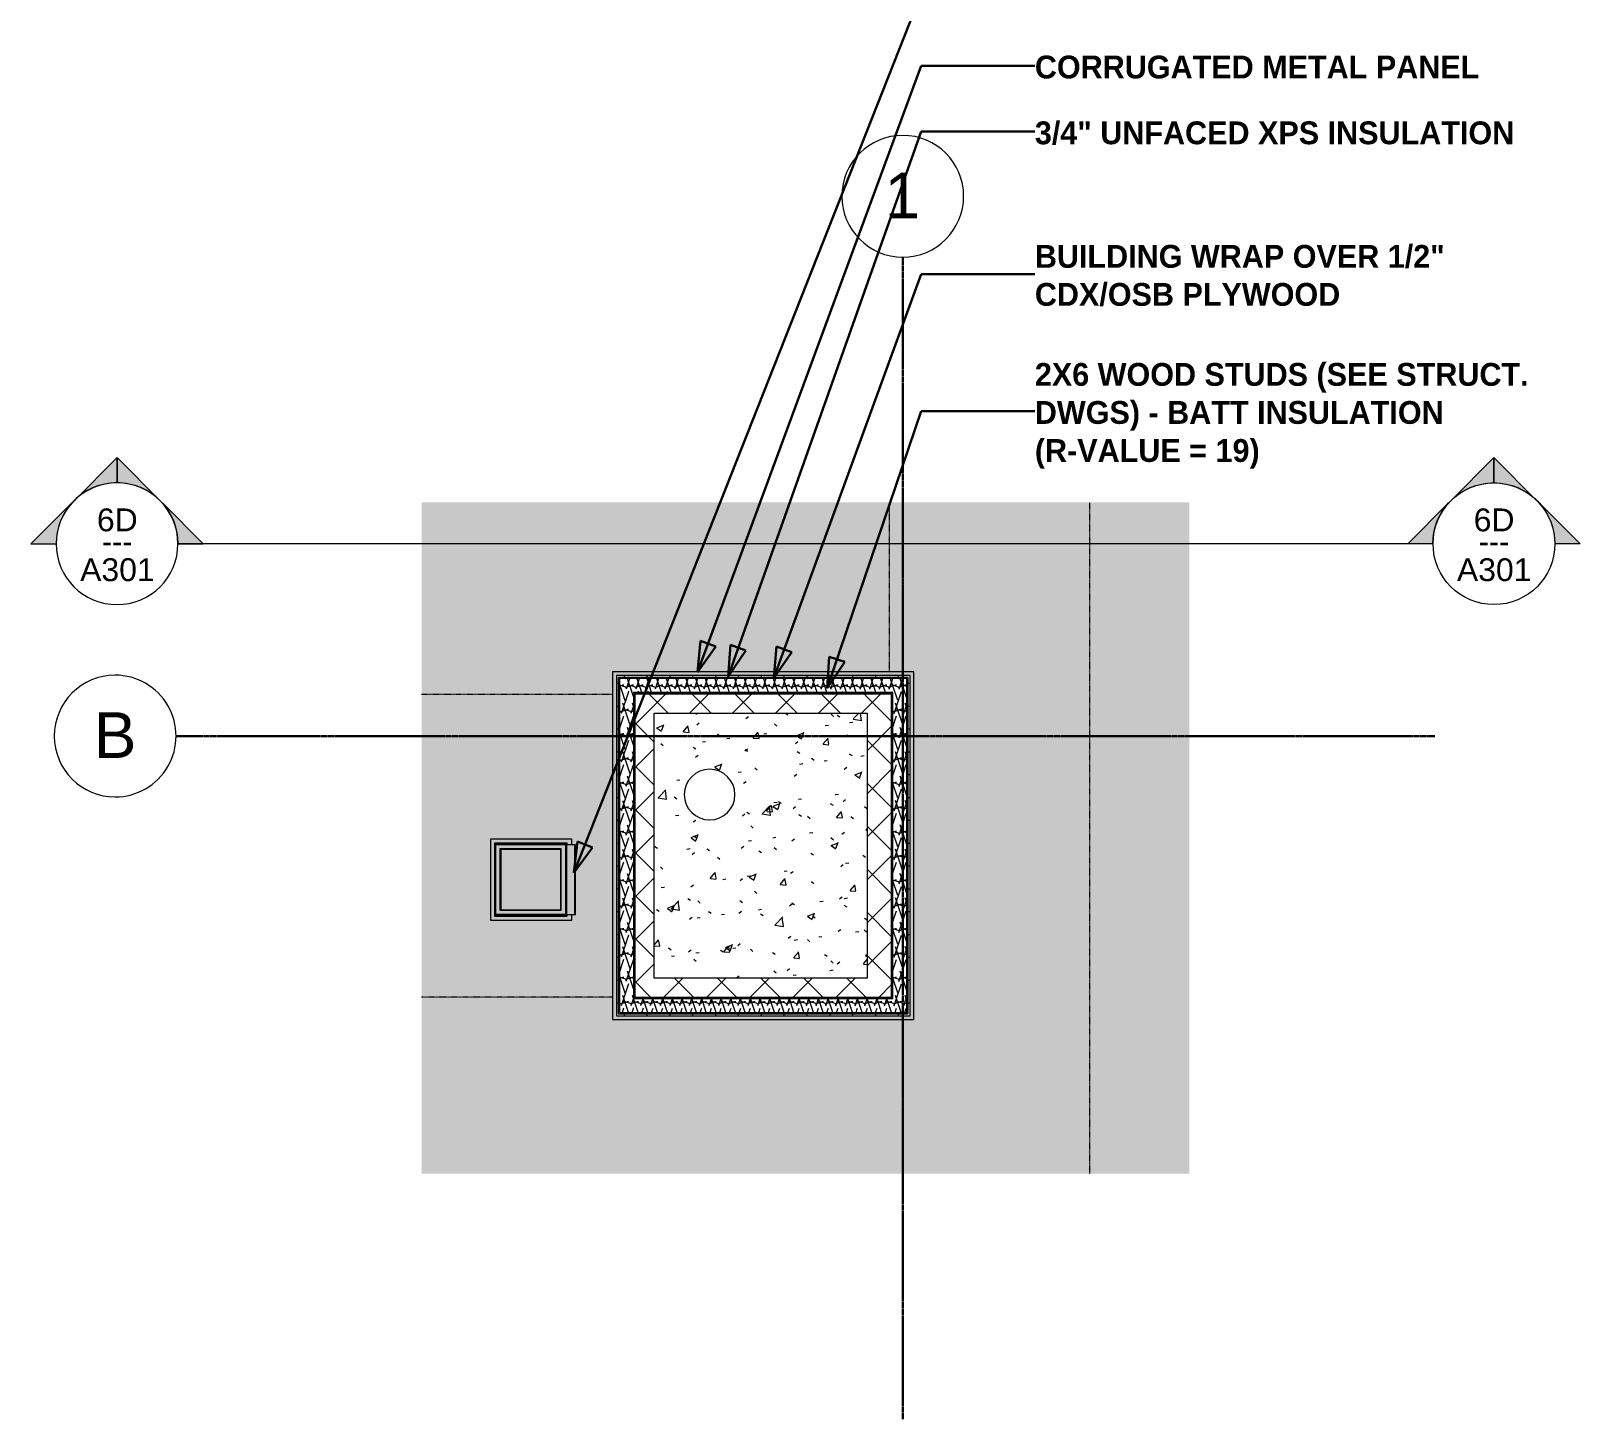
# Model space of a CAD drawing. Header units: inches. Extents: x -4226 to -935, y 9756 to 12395.
# Drawn here: x -1545 to -935, y 11266 to 11813 of the extents above; entities that cross this region are included whole.
import ezdxf

# ---------------------------------------------------------------- set-up
doc = ezdxf.new("R2010")
doc.units = ezdxf.units.IN
doc.header["$MEASUREMENT"] = 0
doc.linetypes.add('Dash 1_16_', pattern=[0.125, 0.0625, -0.0625])
doc.linetypes.add('Grid Line 1_2_', pattern=[0.875, 0.5, -0.125, 0.125, -0.125])
for name, color, linetype, lineweight in [('0-3', 165, 'Continuous', 5), ('0-4', 250, 'Continuous', 5), ('A-FLOR-1', 7, 'Continuous', 9), ('A-FLOR-3', 8, 'Continuous', 5), ('A-FLOR-6', 7, 'Dash 1_16_', 9), ('A-FLOR-PATT-1', 57, 'Continuous', 9), ('A-GENM', 5, 'Continuous', 9), ('A-ROOF-1', 8, 'Continuous', 5), ('A-ROOF-3', 7, 'Dash 1_16_', 9), ('A-WALL', 113, 'Continuous', 13), ('A-WALL-2', 7, 'Continuous', 9), ('A-WALL-PATT-1', 252, 'Continuous', 9), ('G-ANNO-SYMB', 111, 'Continuous', 9), ('G-ANNO-TEXT', 231, 'Continuous', 30), ('G-ANNO-TEXT-1', 231, 'Continuous', 9), ('S-FNDN', 32, 'Continuous', 13), ('S-FNDN-2', 7, 'Continuous', 9), ('S-FNDN-3', 32, 'Continuous', 5), ('S-FNDN-4', 32, 'Continuous', 9), ('S-GRID-1', 1, 'Grid Line 1_2_', 30), ('S-GRID-IDEN', 1, 'Continuous', 9), ('S-GRID-IDEN-1', 147, 'Continuous', 9)]:
    doc.layers.add(name, color=color, linetype=linetype, lineweight=lineweight)
doc.styles.add('Arial', font='arial.ttf', dxfattribs={"height": 9})
doc.styles.add('Arial_1', font='arial.ttf', dxfattribs={"height": 18})
doc.styles.add('Century Gothic_1', font='ufonts.com_century-gothic.ttf', dxfattribs={"height": 9})
doc.styles.add('Century Gothic_B', font='GOTHICB.TTF', dxfattribs={"height": 9})
pattern_1 = [(45, (0, 0), (-8.485281, 8.485281), []), (135, (0, 0), (-8.485281, -8.485281), [])]
pattern_2 = [(0, (2279.849, 0), (0, 9), []), (90, (2279.849, 0), (-9, 6e-16), [])]
pattern_3 = [(0, (2279.849, 0), (0, 4.798), []), (315, (2279.849, 0), (4.7984266, 0), [6.786, -6.786]), (45, (2279.849, 0), (4.7984266, 0), [6.786, -6.786])]
pattern_4 = [(161.57, (2280.3291, 0.48), (-3.83995378, -1.544e-05), [0, -27.322, 3.034, 0]), (18.43, (2279.3691, 0.48), (-3.83995378, 1.544e-05), [0, -27.322, 3.034, 0]), (108.43, (2280.3291, 0.48), (1.919622, -9.60052459), [9.106, -21.25]), (71.57, (2279.3691, 0.48), (1.919622, 9.60052459), [9.106, -21.25])]

# ---------------------------------------------------------------- blocks, each defined once
blk = doc.blocks.new('Grid - Grid Head - Circle-1738874-FLOOR PLAN - ROOF - ELEVATOR SHAFT')
at = {"layer": 'S-GRID-IDEN-1'}
for start, end in [(360, 180), (180, 360)]:
    blk.add_arc((0, 0), 0.25, start, end, dxfattribs=at)
blk = doc.blocks.new('CTR - 1st Phase - Structure_rvt-2-FLOOR PLAN - ROOF - ELEVATOR SHAFT')
at = {"layer": 'A-FLOR-PATT-1'}
h = blk.add_hatch(dxfattribs=at)
h.set_pattern_fill('FP_4', color=256, style=0, pattern_type=2)
h.set_pattern_definition([(50, (0, 0), (27.5427, -2.40992), [2.88, -31.68]), (355, (0, 0), (-5.327844, 28.884266), [2.304, -25.344]), (100.451, (2.295, -0.2), (22.215316, 26.47393), [2.448, -26.924]), (46.184, (0, 7.68), (40.98187, -6.35642), [4.32, -47.52]), (96.636, (3.415, 7.15), (35.89075, 37.40619), [3.671, -40.386]), (351.184, (0, 7.68), (35.89097, 37.40622), [3.456, -38.016]), (21, (3.84, 5.76), (22.921036, -15.46073), [2.88, -31.68]), (326, (3.84, 5.76), (9.34353, 27.84574), [2.304, -25.344]), (71.451, (5.75, 4.472), (32.26477, 12.38442), [2.448, -26.924]), (37.5, (0, 0), (0.466855, 12.782707), [1.267, -23.77, 1.267, -24.461, -25.44]), (37.5, (0, 0), (0.466855, 12.782707), [-50.765, 1.267, -24.173]), (7.5, (0, 0), (10.10159, 15.14509), [1.267, -13.402, 1.267, -23.194, -9.696]), (7.5, (0, 0), (10.10159, 15.14509), [-39.13, 1.267, -8.429]), (327.5, (-8.563, 0), (20.499161, -0.86578), [1.267, -8.333, 1.267, -28.685, -39.744]), (327.5, (-8.563, 0), (20.499161, -0.86578), [-39.552, 1.267, -38.477]), (317.5, (-12.403, 0), (22.39478, 3.844288), [1.267, -11.213, 1.267, -18.624, -28.224]), (317.5, (-12.403, 0), (22.39478, 3.844288), [-32.371, 1.267, -26.957])])
h.paths.add_polyline_path([(-3579.32, 11439.81), (-3495.32, 11439.81), (-3495.32, 11544.19), (-3579.32, 11544.19), (-3579.32, 11456.45)], flags=0)
h.paths.add_polyline_path([(-3558.49, 11502.16), (-3560.53, 11502.59), (-3562.44, 11503.44), (-3564.13, 11504.67), (-3565.53, 11506.23), (-3566.58, 11508.04), (-3567.22, 11510.02), (-3567.44, 11512.1), (-3567.22, 11514.18), (-3566.58, 11516.17), (-3565.53, 11517.98), (-3564.13, 11519.54), (-3562.44, 11520.76), (-3560.53, 11521.61), (-3558.49, 11522.05), (-3556.4, 11522.05), (-3554.35, 11521.61), (-3552.44, 11520.76), (-3550.75, 11519.54), (-3549.35, 11517.98), (-3548.31, 11516.17), (-3547.66, 11514.18), (-3547.44, 11512.1), (-3547.66, 11510.02), (-3548.31, 11508.04), (-3549.35, 11506.23), (-3550.75, 11504.67), (-3552.44, 11503.44), (-3554.35, 11502.59), (-3556.4, 11502.16), (-3557.47, 11502.16)], flags=0)
at = {"layer": 'A-WALL-PATT-1'}
h = blk.add_hatch(dxfattribs=at)
h.set_pattern_fill('FP_44', color=256, style=0, pattern_type=2)
h.set_pattern_definition(pattern_1)
h.paths.add_polyline_path([(-3586.95, 11544.19), (-3495.32, 11544.19), (-3495.32, 11551.81), (-3586.95, 11551.81), (-3586.95, 11544.59)], flags=0)
h = blk.add_hatch(dxfattribs=at)
h.set_pattern_fill('FP_44', color=256, style=0, pattern_type=2)
h.set_pattern_definition(pattern_1)
h.paths.add_polyline_path([(-3495.32, 11432.19), (-3485.7, 11432.19), (-3485.7, 11551.81), (-3495.32, 11551.81), (-3495.32, 11432.21)], flags=0)
h = blk.add_hatch(dxfattribs=at)
h.set_pattern_fill('FP_44', color=256, style=0, pattern_type=2)
h.set_pattern_definition(pattern_1)
h.paths.add_polyline_path([(-3586.95, 11432.19), (-3579.32, 11432.19), (-3579.32, 11544.19), (-3586.95, 11544.19), (-3586.95, 11432.31)], flags=0)
h = blk.add_hatch(dxfattribs=at)
h.set_pattern_fill('FP_44', color=256, style=0, pattern_type=2)
h.set_pattern_definition(pattern_1)
h.paths.add_polyline_path([(-3495.32, 11432.19), (-3495.32, 11439.81), (-3579.32, 11439.81), (-3579.32, 11432.19), (-3519.65, 11432.19)], flags=0)
at = {"layer": 'A-FLOR-1'}
for start, end in [(0, 180), (180, 0)]:
    blk.add_arc((-3557.44, 11512.1), 10, start, end, dxfattribs=at)
at = {"layer": 'A-WALL-2'}
for p, q in [((-3495.32, 11551.81), (-3586.95, 11551.81)), ((-3586.95, 11551.81), (-3586.95, 11544.19)), ((-3586.95, 11544.19), (-3586.95, 11432.19)), ((-3579.32, 11439.81), (-3579.32, 11544.19)), ((-3579.32, 11544.19), (-3495.32, 11544.19)), ((-3495.32, 11439.81), (-3579.32, 11439.81)), ((-3586.95, 11432.19), (-3579.32, 11432.19)), ((-3579.32, 11432.19), (-3495.32, 11432.19))]:
    blk.add_line(p, q, dxfattribs=at)
at = {"layer": 'S-FNDN-2'}
for p, q in [((-3485.7, 11551.81), (-3495.32, 11551.81)), ((-3485.7, 11432.19), (-3485.7, 11551.81)), ((-3495.32, 11544.19), (-3495.32, 11439.81)), ((-3495.32, 11432.19), (-3485.7, 11432.19))]:
    blk.add_line(p, q, dxfattribs=at)
at = {"layer": 'S-GRID-1'}
for p, q in [((-3481.32, 11265.98), (-3481.32, 11723.96)), ((-3271.6, 11535.19), (-3767.71, 11535.19))]:
    blk.add_line(p, q, dxfattribs=at)
at = {"layer": '0-3', "xscale": 95.99999999999994, "yscale": 95.99999999999994, "zscale": 95.99999999999994}
blk.add_blockref('Grid - Grid Head - Circle-1738874-FLOOR PLAN - ROOF - ELEVATOR SHAFT', (-3481.32, 11747.96), dxfattribs=at)
at = {"layer": '0-3', "xscale": 95.99999999999994, "yscale": 95.99999999999994, "zscale": 95.99999999999994, "rotation": 89.99999999999984}
blk.add_blockref('Grid - Grid Head - Circle-1738874-FLOOR PLAN - ROOF - ELEVATOR SHAFT', (-3791.71, 11535.19), dxfattribs=at)
at = {"layer": 'S-GRID-IDEN', "char_height": 18, "attachment_point": 1, "style": 'Arial_1'}
for s, insert, width in [('1', (-3488.45, 11757.25), 16.968), ('B', (-3800.11, 11544.57), 20.301)]:
    blk.add_mtext(s, dxfattribs=dict(at, insert=insert, width=width))
blk = doc.blocks.new('Hatch-Precision_Ladders-Roof_Hatch - 2_0_x2_0_-2210683-FLOOR PLAN - ROOF - ELEVATOR SHAFT')
at = {"layer": 'A-GENM'}
for points in [[(-3616.02, 11462.6), (-3611.78, 11462.6), (-3611.78, 11464.85), (-3613.57, 11464.85), (-3613.57, 11464.24), (-3642.28, 11464.24), (-3642.28, 11492.95), (-3613.57, 11492.95), (-3613.57, 11492.35), (-3611.78, 11492.35), (-3611.78, 11494.6), (-3643.77, 11494.6), (-3643.77, 11462.6), (-3633.13, 11462.6)], [(-3613.93, 11492.61), (-3613.57, 11492.95), (-3642.28, 11492.95), (-3641.95, 11492.61), (-3613.95, 11492.61)], [(-3642.28, 11464.24), (-3641.97, 11464.58), (-3641.97, 11492.63), (-3642.28, 11492.92), (-3642.28, 11464.27)], [(-3641.97, 11464.58), (-3641.76, 11464.85), (-3641.76, 11492.35), (-3641.71, 11492.35), (-3641.97, 11492.55), (-3641.97, 11464.64)], [(-3614.22, 11492.35), (-3613.95, 11492.61), (-3641.95, 11492.59), (-3641.71, 11492.35), (-3614.27, 11492.35)], [(-3639.77, 11466.6), (-3639.77, 11466.6), (-3639.77, 11490.6), (-3640.02, 11490.6), (-3640.02, 11466.6)], [(-3614.26, 11464.85), (-3613.82, 11464.85), (-3613.82, 11492.35), (-3614.26, 11492.35), (-3614.26, 11465.08)], [(-3613.82, 11464.85), (-3610.57, 11464.85), (-3610.57, 11492.35), (-3613.82, 11492.35), (-3613.82, 11466.6)], [(-3610.24, 11464.85), (-3610.24, 11492.35), (-3610.57, 11492.35), (-3610.57, 11464.85)], [(-3614.27, 11464.85), (-3614.26, 11464.85), (-3614.27, 11465.09)], [(-3613.57, 11464.24), (-3613.95, 11464.58), (-3641.97, 11464.56), (-3642.28, 11464.24), (-3613.82, 11464.24)], [(-3614.27, 11464.58), (-3613.95, 11464.58), (-3614.27, 11464.85), (-3641.71, 11464.85), (-3641.95, 11464.58), (-3614.46, 11464.58)]]:
    blk.add_hatch(color=256, dxfattribs=at).paths.add_polyline_path(points, flags=0)
h = blk.add_hatch(color=256, dxfattribs=at)
h.paths.add_polyline_path([(-3641.52, 11464.85), (-3614.27, 11464.85), (-3614.27, 11492.35), (-3641.76, 11492.35), (-3641.76, 11464.85)], flags=0)
h.paths.add_polyline_path([(-3639.37, 11466.6), (-3640.02, 11466.6), (-3640.02, 11490.6), (-3616.02, 11490.6), (-3616.02, 11466.6), (-3633.13, 11466.6)], flags=0)
h = blk.add_hatch(color=256, dxfattribs=at)
h.paths.add_polyline_path([(-3613.95, 11464.58), (-3613.95, 11464.85), (-3614.22, 11464.85)], flags=0)
h.paths.add_polyline_path([(-3614.22, 11492.35), (-3613.95, 11492.35), (-3613.95, 11492.61)], flags=0)
h = blk.add_hatch(color=256, dxfattribs=at)
h.paths.add_polyline_path([(-3613.57, 11464.24), (-3613.57, 11464.85), (-3613.93, 11464.85), (-3613.93, 11464.58), (-3613.82, 11464.48)], flags=0)
h.paths.add_polyline_path([(-3613.82, 11492.35), (-3613.57, 11492.35), (-3613.57, 11492.95), (-3613.93, 11492.61), (-3613.93, 11492.35)], flags=0)
for p, q in [((-3611.78, 11494.6), (-3643.77, 11494.6)), ((-3643.77, 11494.6), (-3643.77, 11462.6)), ((-3641.95, 11492.61), (-3642.28, 11492.95)), ((-3642.28, 11492.95), (-3642.28, 11464.24)), ((-3613.57, 11492.95), (-3642.28, 11492.95)), ((-3641.71, 11492.35), (-3641.97, 11492.61)), ((-3641.97, 11492.61), (-3641.97, 11464.58)), ((-3613.95, 11492.61), (-3641.97, 11492.61)), ((-3641.76, 11464.85), (-3641.76, 11492.35)), ((-3614.27, 11492.35), (-3641.76, 11492.35)), ((-3615.93, 11490.69), (-3640.11, 11490.69)), ((-3640.11, 11490.69), (-3640.11, 11466.5)), ((-3640.02, 11490.6), (-3640.02, 11466.6)), ((-3616.02, 11490.6), (-3640.02, 11490.6)), ((-3640.02, 11466.6), (-3640.02, 11490.6)), ((-3640.02, 11490.6), (-3616.02, 11490.6)), ((-3639.77, 11490.6), (-3639.77, 11466.6)), ((-3616.02, 11466.6), (-3616.02, 11490.6)), ((-3616.02, 11490.6), (-3616.02, 11466.6)), ((-3615.93, 11466.5), (-3615.93, 11490.69)), ((-3614.27, 11492.35), (-3613.82, 11492.35)), ((-3614.27, 11492.35), (-3614.27, 11464.85)), ((-3613.95, 11492.61), (-3614.22, 11492.35)), ((-3613.95, 11492.35), (-3613.95, 11492.61)), ((-3613.93, 11492.61), (-3613.95, 11492.61)), ((-3613.57, 11492.95), (-3613.93, 11492.61)), ((-3613.93, 11492.35), (-3613.93, 11492.61)), ((-3610.57, 11492.35), (-3613.82, 11492.35)), ((-3613.82, 11492.35), (-3613.82, 11464.85)), ((-3613.57, 11492.35), (-3613.57, 11492.95)), ((-3611.78, 11492.35), (-3611.78, 11494.6)), ((-3611.77, 11494.6), (-3611.78, 11494.6)), ((-3610.57, 11464.85), (-3610.57, 11492.35)), ((-3610.24, 11492.35), (-3610.57, 11492.35)), ((-3610.24, 11464.85), (-3610.24, 11492.35)), ((-3640.11, 11466.5), (-3615.93, 11466.5)), ((-3640.02, 11466.6), (-3616.02, 11466.6)), ((-3616.02, 11466.6), (-3640.02, 11466.6)), ((-3643.77, 11462.6), (-3611.78, 11462.6)), ((-3641.95, 11464.58), (-3642.28, 11464.24)), ((-3642.28, 11464.24), (-3613.57, 11464.24)), ((-3641.71, 11464.85), (-3641.97, 11464.58)), ((-3641.97, 11464.58), (-3613.95, 11464.58)), ((-3614.27, 11464.85), (-3641.76, 11464.85)), ((-3613.82, 11464.85), (-3614.27, 11464.85)), ((-3614.22, 11464.85), (-3613.95, 11464.58)), ((-3613.95, 11464.58), (-3613.95, 11464.85)), ((-3613.95, 11464.58), (-3613.93, 11464.58)), ((-3613.93, 11464.58), (-3613.93, 11464.85)), ((-3613.93, 11464.58), (-3613.57, 11464.24)), ((-3613.82, 11464.85), (-3610.57, 11464.85)), ((-3613.57, 11464.24), (-3613.57, 11464.85)), ((-3611.78, 11462.6), (-3611.78, 11464.85)), ((-3611.77, 11462.6), (-3611.78, 11462.6)), ((-3610.57, 11464.85), (-3610.24, 11464.85))]:
    blk.add_line(p, q, dxfattribs=at)
blk = doc.blocks.new('Section - Section Head - Filled-22785-FLOOR PLAN - ROOF - ELEVATOR SHAFT')
at = {"layer": 'G-ANNO-SYMB'}
h = blk.add_hatch(color=256, dxfattribs=at)
edge = h.paths.add_edge_path(flags=0)
edge.add_line((-0.4268, 0.1768), (-0.25, 0.3536))
edge.add_line((-0.25, 0.3536), (-0.25, 0.25))
edge.add_arc((-0.25, 0), 0.25, 90, 135)
h = blk.add_hatch(color=256, dxfattribs=at)
edge = h.paths.add_edge_path(flags=0)
edge.add_arc((-0.25, 0), 0.25, 45, 90)
edge.add_line((-0.25, 0.25), (-0.25, 0.3536))
edge.add_line((-0.25, 0.3536), (-0.0732, 0.1768))
h = blk.add_hatch(color=256, dxfattribs=at)
edge = h.paths.add_edge_path(flags=0)
edge.add_arc((-0.25, 0), 0.2503, 137.9216, 180)
edge.add_line((-0.5003, 0), (-0.6036, 0))
edge.add_line((-0.6036, 0), (-0.4358, 0.1678))
h = blk.add_hatch(color=256, dxfattribs=at)
edge = h.paths.add_edge_path(flags=0)
edge.add_line((-0.0642, 0.1678), (0.1036, 0))
edge.add_line((0.1036, 0), (0.0003, 0))
edge.add_arc((-0.25, 0), 0.2503, 0, 42.0784)
for p, q in [((-0.25, 0.3536), (-0.4268, 0.1768)), ((-0.25, 0.25), (-0.25, 0.3536)), ((-0.0732, 0.1768), (-0.25, 0.3536)), ((-0.25, 0.3536), (-0.25, 0.25)), ((-0.4358, 0.1678), (-0.6036, 0)), ((0.1036, 0), (-0.0642, 0.1678)), ((-0.6036, 0), (-0.5003, 0)), ((0.0003, 0), (0.1036, 0))]:
    blk.add_line(p, q, dxfattribs=at)
for centre, radius, start, end in [((-0.2503, 0), 0.25, 360, 180), ((-0.25, 0), 0.25, 90, 135), ((-0.25, 0), 0.25, 45, 90), ((-0.25, 0), 0.2503, 137.9216, 180), ((-0.25, 0), 0.2503, 0, 42.0784), ((-0.2503, 0), 0.25, 180, 360)]:
    blk.add_arc(centre, radius, start, end, dxfattribs=at)

msp = doc.modelspace()

# ---------------------------------------------------------------- hatches: boundary and pattern name
at = {"layer": 'A-FLOR-3'}
h = msp.add_hatch(color=256, dxfattribs=at)
h.paths.add_polyline_path([(-1164.14, 11362.67), (-1127.82, 11362.67), (-1127.82, 11627.28), (-1201.32, 11627.28), (-1201.32, 11560.56), (-1197.1, 11560.56), (-1197.1, 11423.44), (-1201.32, 11423.44), (-1201.32, 11362.67), (-1172.95, 11362.67)], flags=0)
h.paths.add_polyline_path([(-1359.92, 11432.31), (-1315.85, 11432.31), (-1315.85, 11551.69), (-1391.11, 11551.69), (-1391.11, 11432.31), (-1363.92, 11432.31)], flags=0)
h.paths.add_polyline_path([(-1354.42, 11462.6), (-1363.92, 11462.6), (-1363.92, 11494.6), (-1331.93, 11494.6), (-1331.93, 11492.35), (-1330.39, 11492.35), (-1330.39, 11464.85), (-1331.93, 11464.85), (-1331.93, 11462.6), (-1353.28, 11462.6)], flags=0)
h.paths.add_polyline_path([(-1359.52, 11466.6), (-1336.17, 11466.6), (-1336.17, 11490.6), (-1359.92, 11490.59), (-1359.92, 11466.6)], flags=0)
h.paths.add_polyline_path([(-1205.1, 11560.56), (-1202.5, 11560.56), (-1206.11, 11587.81), (-1205.91, 11560.56), (-1205.35, 11560.56)], flags=0)
at = {"layer": 'A-ROOF-1'}
h = msp.add_hatch(color=256, dxfattribs=at)
h.paths.add_polyline_path([(-1391.11, 11362.67), (-1201.32, 11362.67), (-1201.32, 11423.44), (-1315.85, 11423.44), (-1315.85, 11432.31), (-1391.11, 11432.31), (-1391.11, 11423.44)], flags=0)
h.paths.add_polyline_path([(-1315.88, 11551.69), (-1315.85, 11551.69), (-1315.85, 11560.56), (-1205.91, 11560.56), (-1206.11, 11587.81), (-1202.5, 11560.56), (-1201.32, 11560.56), (-1201.32, 11627.28), (-1391.11, 11627.28), (-1391.11, 11551.69)], flags=0)
msp.add_hatch(color=256, dxfattribs=at).paths.add_polyline_path([(-1088.48, 11362.67), (-1088.48, 11627.28), (-1127.82, 11627.28), (-1127.82, 11362.67)], flags=0)
at = {"layer": 'A-WALL-PATT-1'}
h = msp.add_hatch(dxfattribs=at)
h.set_pattern_fill('FP_45', color=256, style=0, pattern_type=2)
h.set_pattern_definition(pattern_2)
h.paths.add_polyline_path([(-1307.1, 11558.31), (-1199.35, 11558.31), (-1199.35, 11559.06), (-1314.35, 11559.06), (-1314.35, 11558.31), (-1311.14, 11558.31)], flags=0)
h = msp.add_hatch(dxfattribs=at)
h.set_pattern_fill('FP_45', color=256, style=0, pattern_type=2)
h.set_pattern_definition(pattern_2)
h.paths.add_polyline_path([(-1314.35, 11424.94), (-1313.6, 11424.94), (-1313.6, 11558.31), (-1314.35, 11558.31), (-1314.35, 11425.97)], flags=0)
h = msp.add_hatch(dxfattribs=at)
h.set_pattern_fill('FP_46', color=256, style=0, pattern_type=2)
h.set_pattern_definition(pattern_3)
h.paths.add_polyline_path([(-1307.1, 11557.81), (-1199.85, 11557.81), (-1199.85, 11558.31), (-1313.6, 11558.31), (-1313.6, 11557.81), (-1311.5, 11557.81)], flags=0)
h = msp.add_hatch(dxfattribs=at)
h.set_pattern_fill('FP_46', color=256, style=0, pattern_type=2)
h.set_pattern_definition(pattern_3)
h.paths.add_polyline_path([(-1313.6, 11425.69), (-1313.1, 11425.69), (-1313.1, 11557.81), (-1313.6, 11557.81), (-1313.6, 11428.82)], flags=0)
h = msp.add_hatch(dxfattribs=at)
h.set_pattern_fill('FP_47', color=256, style=0, pattern_type=2)
h.set_pattern_definition(pattern_4)
h.paths.add_polyline_path([(-1313.1, 11552.31), (-1205.35, 11552.31), (-1205.35, 11557.81), (-1313.1, 11557.81), (-1313.1, 11552.86)], flags=0)
h = msp.add_hatch(dxfattribs=at)
h.set_pattern_fill('FP_47', color=256, style=0, pattern_type=2)
h.set_pattern_definition(pattern_4)
h.paths.add_polyline_path([(-1205.35, 11431.69), (-1199.85, 11431.69), (-1199.85, 11557.81), (-1205.35, 11557.81), (-1205.35, 11431.79)], flags=0)
h = msp.add_hatch(dxfattribs=at)
h.set_pattern_fill('FP_46', color=256, style=0, pattern_type=2)
h.set_pattern_definition(pattern_3)
h.paths.add_polyline_path([(-1199.85, 11426.19), (-1199.35, 11426.19), (-1199.35, 11558.31), (-1199.85, 11558.31), (-1199.85, 11428.57)], flags=0)
h = msp.add_hatch(dxfattribs=at)
h.set_pattern_fill('FP_45', color=256, style=0, pattern_type=2)
h.set_pattern_definition(pattern_2)
h.paths.add_polyline_path([(-1199.3, 11425.69), (-1198.6, 11425.69), (-1198.6, 11559.06), (-1199.35, 11559.06), (-1199.35, 11425.69)], flags=0)
h = msp.add_hatch(dxfattribs=at)
h.set_pattern_fill('FP_47', color=256, style=0, pattern_type=2)
h.set_pattern_definition(pattern_4)
h.paths.add_polyline_path([(-1313.1, 11426.19), (-1307.6, 11426.19), (-1307.6, 11552.31), (-1313.1, 11552.31), (-1313.1, 11428.82)], flags=0)
h = msp.add_hatch(dxfattribs=at)
h.set_pattern_fill('FP_47', color=256, style=0, pattern_type=2)
h.set_pattern_definition(pattern_4)
h.paths.add_polyline_path([(-1202.86, 11426.19), (-1199.85, 11426.19), (-1199.85, 11431.69), (-1307.6, 11431.69), (-1307.6, 11426.19), (-1234.1, 11426.19)], flags=0)
h = msp.add_hatch(dxfattribs=at)
h.set_pattern_fill('FP_45', color=256, style=0, pattern_type=2)
h.set_pattern_definition(pattern_2)
h.paths.add_polyline_path([(-1219.2, 11424.94), (-1198.6, 11424.94), (-1198.6, 11425.69), (-1313.6, 11425.69), (-1313.6, 11424.94), (-1239.8, 11424.94)], flags=0)
h = msp.add_hatch(dxfattribs=at)
h.set_pattern_fill('FP_46', color=256, style=0, pattern_type=2)
h.set_pattern_definition(pattern_3)
h.paths.add_polyline_path([(-1239.8, 11425.69), (-1199.35, 11425.69), (-1199.35, 11426.19), (-1313.1, 11426.19), (-1313.1, 11425.69), (-1305.67, 11425.69)], flags=0)
at = {"layer": 'G-ANNO-TEXT'}
for points in [[(-1282.37, 11560.36), (-1275.2, 11570.51), (-1281.23, 11572.73)], [(-1270.31, 11558.7), (-1263.27, 11568.93), (-1269.34, 11571.08)], [(-1252.3, 11558.14), (-1245.17, 11568.31), (-1251.21, 11570.51)], [(-1231.24, 11554.07), (-1224.34, 11564.41), (-1230.43, 11566.47)], [(-1331.12, 11481.33), (-1323.72, 11491.31), (-1329.7, 11493.68)]]:
    msp.add_hatch(color=256, dxfattribs=at).paths.add_polyline_path(points, flags=0)
at = {"layer": 'S-FNDN'}
for points in [[(-1206.82, 11551.81), (-1205.85, 11551.81), (-1205.85, 11552.31), (-1307.6, 11552.31), (-1307.6, 11551.81), (-1215.47, 11551.81)], [(-1307.6, 11431.69), (-1307.1, 11431.69), (-1307.1, 11551.81), (-1307.6, 11551.81), (-1307.6, 11432.31)], [(-1205.85, 11432.19), (-1205.35, 11432.19), (-1205.35, 11552.31), (-1205.85, 11552.31), (-1205.85, 11432.19)], [(-1239.8, 11431.69), (-1205.35, 11431.69), (-1205.35, 11432.19), (-1307.1, 11432.19), (-1307.1, 11431.69), (-1299.47, 11431.69)]]:
    msp.add_hatch(color=256, dxfattribs=at).paths.add_polyline_path(points, flags=0)
at = {"layer": 'S-FNDN-3'}
for points in [[(-1315.85, 11559.06), (-1198.6, 11559.06), (-1198.6, 11560.56), (-1315.85, 11560.56)], [(-1315.45, 11423.44), (-1314.35, 11423.44), (-1314.35, 11559.06), (-1315.85, 11559.06), (-1315.85, 11423.44)], [(-1197.1, 11424.94), (-1197.1, 11560.56), (-1198.6, 11560.56), (-1198.6, 11424.94), (-1197.47, 11424.94)], [(-1201.32, 11423.44), (-1197.1, 11423.44), (-1197.1, 11424.94), (-1314.35, 11424.94), (-1314.35, 11423.44), (-1203.57, 11423.44)]]:
    msp.add_hatch(color=256, dxfattribs=at).paths.add_polyline_path(points, flags=0)

# ---------------------------------------------------------------- linework, layer by layer
at = {"layer": 'A-FLOR-6'}
for p, q in [((-1206.82, 11627.28), (-1206.82, 11560.56)), ((-1201.32, 11423.44), (-1201.32, 11362.67))]:
    msp.add_line(p, q, dxfattribs=at)
at = {"layer": 'A-ROOF-3'}
for p, q in [((-1201.32, 11560.56), (-1201.32, 11627.28)), ((-1127.82, 11627.28), (-1127.82, 11362.67)), ((-1391.11, 11551.69), (-1315.85, 11551.69)), ((-1315.85, 11432.31), (-1391.11, 11432.31)), ((-1201.32, 11362.67), (-1201.32, 11423.44))]:
    msp.add_line(p, q, dxfattribs=at)
at = {"layer": 'A-WALL'}
for p, q in [((-1198.6, 11559.06), (-1314.35, 11559.06)), ((-1314.35, 11559.06), (-1314.35, 11424.94)), ((-1199.35, 11558.31), (-1313.6, 11558.31)), ((-1313.6, 11558.31), (-1313.6, 11425.69)), ((-1199.85, 11557.81), (-1313.1, 11557.81)), ((-1313.1, 11557.81), (-1313.1, 11426.19)), ((-1199.85, 11426.19), (-1199.85, 11557.81)), ((-1199.35, 11425.69), (-1199.35, 11558.31)), ((-1198.6, 11424.94), (-1198.6, 11559.06)), ((-1205.35, 11552.31), (-1307.6, 11552.31)), ((-1307.6, 11552.31), (-1307.6, 11431.69)), ((-1205.35, 11431.69), (-1205.35, 11552.31)), ((-1307.6, 11431.69), (-1205.35, 11431.69)), ((-1314.35, 11424.94), (-1198.6, 11424.94)), ((-1313.6, 11425.69), (-1199.35, 11425.69)), ((-1313.1, 11426.19), (-1199.85, 11426.19))]:
    msp.add_line(p, q, dxfattribs=at)
at = {"layer": 'G-ANNO-SYMB'}
msp.add_line((-992.5, 11610.99), (-1487.11, 11610.99), dxfattribs=at)
at = {"layer": 'G-ANNO-TEXT'}
for p, q in [((-1331.12, 11481.33), (-1194.22, 11827.81)), ((-1282.37, 11560.36), (-1194.22, 11799.39)), ((-1194.22, 11799.39), (-1149.41, 11799.39)), ((-1270.31, 11558.7), (-1194.22, 11773.5)), ((-1194.22, 11773.5), (-1149.41, 11773.46)), ((-1252.3, 11558.14), (-1194.22, 11717.3)), ((-1194.22, 11717.3), (-1149.41, 11717.26)), ((-1231.24, 11554.07), (-1194.22, 11663.27)), ((-1194.22, 11663.27), (-1149.41, 11663.23)), ((-1281.23, 11572.73), (-1282.37, 11560.36)), ((-1282.37, 11560.36), (-1275.2, 11570.51)), ((-1275.2, 11570.51), (-1281.23, 11572.73)), ((-1269.34, 11571.08), (-1270.31, 11558.7)), ((-1270.31, 11558.7), (-1263.27, 11568.93)), ((-1263.27, 11568.93), (-1269.34, 11571.08)), ((-1251.21, 11570.51), (-1252.3, 11558.14)), ((-1245.17, 11568.31), (-1251.21, 11570.51)), ((-1252.3, 11558.14), (-1245.17, 11568.31)), ((-1230.43, 11566.47), (-1231.24, 11554.07)), ((-1231.24, 11554.07), (-1224.34, 11564.41)), ((-1224.34, 11564.41), (-1230.43, 11566.47)), ((-1329.7, 11493.68), (-1331.12, 11481.33)), ((-1331.12, 11481.33), (-1323.72, 11491.31)), ((-1323.72, 11491.31), (-1329.7, 11493.68))]:
    msp.add_line(p, q, dxfattribs=at)
at = {"layer": 'S-FNDN-4'}
for p, q in [((-1197.1, 11560.56), (-1315.85, 11560.56)), ((-1315.85, 11560.56), (-1315.85, 11423.44)), ((-1197.1, 11423.44), (-1197.1, 11560.56)), ((-1307.1, 11551.81), (-1205.85, 11551.81)), ((-1307.1, 11432.19), (-1307.1, 11551.81)), ((-1205.85, 11551.81), (-1205.85, 11432.19)), ((-1205.85, 11432.19), (-1307.1, 11432.19)), ((-1315.85, 11423.44), (-1197.1, 11423.44))]:
    msp.add_line(p, q, dxfattribs=at)

# ---------------------------------------------------------------- block references
at = {"layer": '0-4'}
msp.add_blockref('CTR - 1st Phase - Structure_rvt-2-FLOOR PLAN - ROOF - ELEVATOR SHAFT', (2279.85, 0), dxfattribs=at)
at = {"layer": 'A-GENM'}
msp.add_blockref('Hatch-Precision_Ladders-Roof_Hatch - 2_0_x2_0_-2210683-FLOOR PLAN - ROOF - ELEVATOR SHAFT', (2279.85, 0), dxfattribs=at)
at = {"layer": 'G-ANNO-SYMB', "xscale": 95.99999999999994, "yscale": 95.99999999999994, "zscale": 95.99999999999994}
msp.add_blockref('Section - Section Head - Filled-22785-FLOOR PLAN - ROOF - ELEVATOR SHAFT', (-1487.11, 11610.99), dxfattribs=at)
at = {"layer": 'G-ANNO-SYMB', "extrusion": (0, 0, -1), "xscale": 95.99999999999994, "yscale": 95.99999999999994, "zscale": 95.99999999999994}
msp.add_blockref('Section - Section Head - Filled-22785-FLOOR PLAN - ROOF - ELEVATOR SHAFT', (992.5, 11610.99), dxfattribs=at)

# ---------------------------------------------------------------- texts
at = {"layer": 'G-ANNO-SYMB', "char_height": 9, "attachment_point": 1}
for s, insert, width, style in [('6D', (-1519.06, 11624.9), 19.695, 'Arial'), ('6D', (-976.45, 11624.9), 19.695, 'Arial'), ('---', (-1517.08, 11616.39), 15.453, 'Century Gothic_1'), ('---', (-974.47, 11616.39), 15.453, 'Century Gothic_1'), ('A301', (-1525.67, 11605.26), 35.754, 'Arial'), ('A301', (-983.06, 11605.26), 35.754, 'Arial')]:
    msp.add_mtext(s, dxfattribs=dict(at, insert=insert, width=width, style=style))
at = {"layer": 'G-ANNO-TEXT-1', "char_height": 9, "attachment_point": 1, "style": 'Century Gothic_B'}
for s, insert, width in [('CORRUGATED METAL PANEL', (-1149.41, 11803.4), 205.131), ('3/4" UNFACED XPS INSULATION', (-1149.41, 11777.46), 229.068), ('BUILDING WRAP OVER 1/2"', (-1149.41, 11728.77), 196.95), ('CDX/OSB PLYWOOD', (-1149.41, 11713.77), 151.197), ('2X6 WOOD STUDS (SEE STRUCT.', (-1149.41, 11682.24), 226.341), ('DWGS) - BATT INSULATION', (-1149.41, 11667.24), 191.496), ('(R-VALUE = 19)', (-1149.41, 11652.24), 109.686)]:
    msp.add_mtext(s, dxfattribs=dict(at, insert=insert, width=width))

doc.saveas('drawing.dxf')
